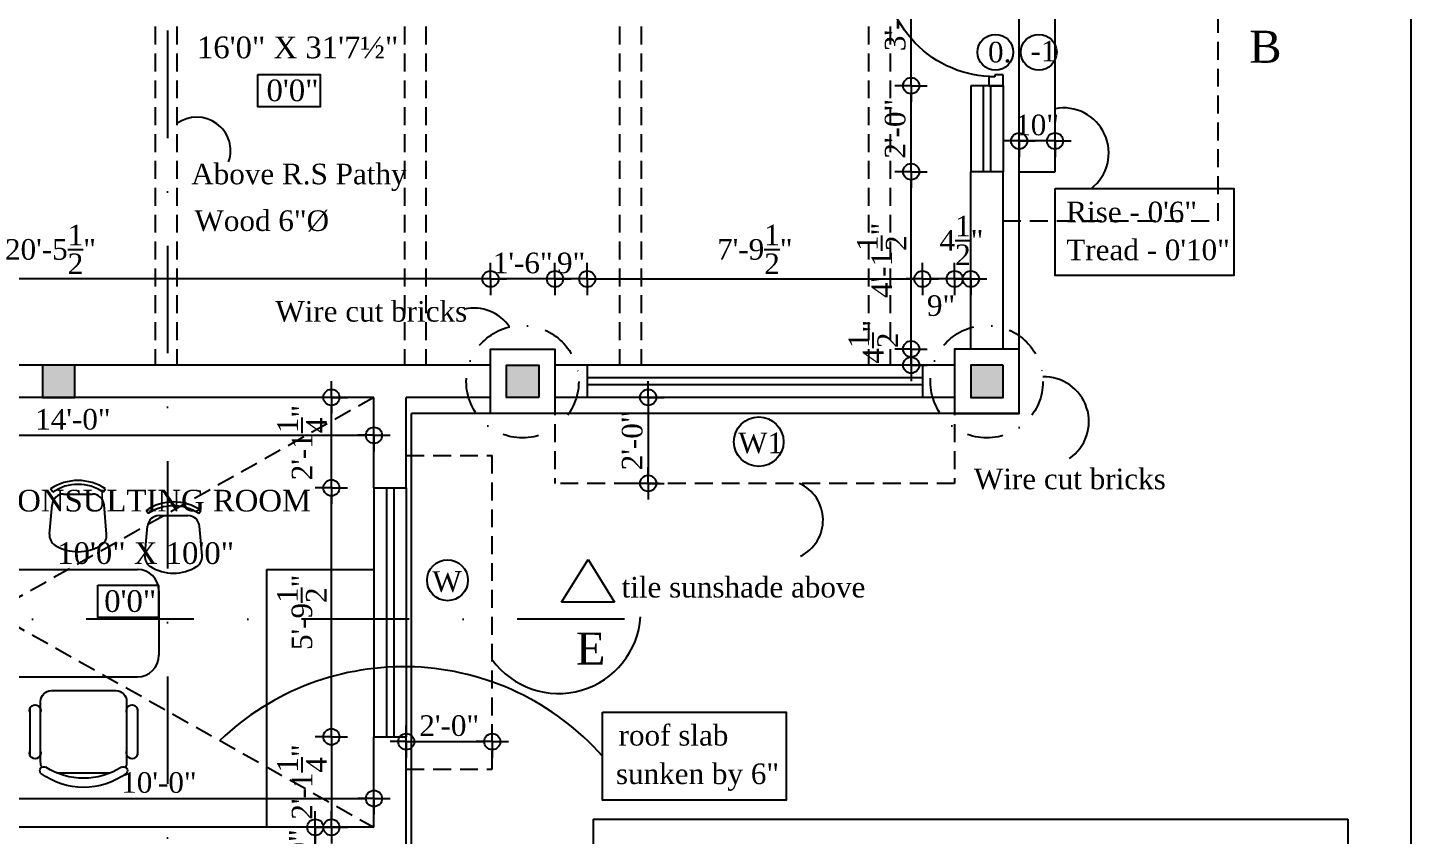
# Model space of a CAD drawing. Extents: x 13301 to 18078, y -1439 to 1911.
# Drawn here: x 14400.8 to 14786.9, y 421 to 646.5 of the extents above; entities that cross this region are included whole.
import ezdxf
from ezdxf.enums import TextEntityAlignment as Align

# ---------------------------------------------------------------- set-up
doc = ezdxf.new("R2010")
doc.units = 0
doc.header["$LTSCALE"] = 20
doc.header["$MEASUREMENT"] = 0
doc.header["$PDMODE"] = 34
doc.header["$PDSIZE"] = 5
doc.linetypes.add('DASHDOT', pattern=[1, 0.5, -0.25, 0, -0.25])
doc.linetypes.add('HIDDEN', pattern=[0.375, 0.25, -0.125])
doc.layers.get('0').update_dxf_attribs({"linetype": 'CONTINUOUS'})
doc.layers.get('Defpoints').update_dxf_attribs({"linetype": 'CONTINUOUS'})
for name, color, linetype in [('border', 230, 'CONTINUOUS'), ('column', 31, 'CONTINUOUS'), ('DETTEXT', 7, 'CONTINUOUS'), ('DIMLINE', 254, 'CONTINUOUS'), ('DOOR', 1, 'CONTINUOUS'), ('FURN', 10, 'CONTINUOUS'), ('HATCH', 252, 'CONTINUOUS'), ('Roof lilne', 31, 'CONTINUOUS'), ('Secline', 13, 'CONTINUOUS'), ('text', 2, 'CONTINUOUS'), ('wall', 13, 'CONTINUOUS'), ('window', 4, 'CONTINUOUS'), ('window sill', 5, 'CONTINUOUS'), ('WINTEXT', 2, 'CONTINUOUS'), ('WOOD', 7, 'CONTINUOUS')]:
    doc.layers.add(name, color=color, linetype=linetype)
doc.layers.add('correct', color=230, linetype='CONTINUOUS', plot=False)
doc.styles.add('STYLE1', font='TIMES.TTF', dxfattribs={"width": 0.75, "oblique": 25})
doc.styles.add('style3', font='TIMES.TTF')
doc.styles.add('style5', font='TIMES.TTF')
doc.dimstyles.new('arch61', dxfattribs={"dimscale": 0, "dimtxt": 5.75, "dimasz": 2.25, "dimexe": 0.18, "dimexo": 0.0625, "dimgap": 1.5, "dimtad": 1, "dimzin": 3, "dimdsep": 46, "dimlunit": 4, "dimtxsty": 'style3', "dimblk": 'BLK', "dimcen": 0, "dimse1": 1, "dimse2": 1, "dimclrd": 256, "dimclrt": 3, "dimazin": 0, "dimtfac": 1, "dimtix": 1, "dimtmove": 2, "dimatfit": 3, "dimldrblk": 'NONE', "dimfxl": 0, "dimtolj": 1, "dimtzin": 0, "dimlwd": -1, "dimarcsym": 0})

# ---------------------------------------------------------------- blocks, each defined once
blk = doc.blocks.new('DR1H902')
at = {"color": 0}
for p, q in [((-0.5, 0), (-0.5, 1)), ((-0.5, 1), (-0.45, 1)), ((-0.45, 0), (-0.45, 1)), ((-0.5, 0), (-0.45, 0))]:
    blk.add_line(p, q, dxfattribs=at)
blk.add_arc((-0.5, 0), 1, 0, 91.707, dxfattribs=at)
blk = doc.blocks.new('A$C3B4262AC')
at = {"layer": 'DOOR'}
for p, q in [((0, 4), (0, 0)), ((2.5, 4), (0, 4)), ((2.5, 2.25), (2.5, 4)), ((0, 0), (3, 0)), ((3, 2.25), (2.5, 2.25)), ((3, 0), (3, 2.25))]:
    blk.add_line(p, q, dxfattribs=at)
blk = doc.blocks.new('A$C1F9E242A')
blk.add_blockref('A$C3B4262AC', (0, 0))
at = {"xscale": -1}
blk.add_blockref('A$C3B4262AC', (36, 0), dxfattribs=at)
at = {"layer": 'DOOR', "xscale": -31, "yscale": 31, "zscale": 68.88888888888889}
blk.add_blockref('DR1H902', (18, 2.25), dxfattribs=at)
blk = doc.blocks.new('*U16')
at = {"rotation": 270.0000000000025}
blk.add_blockref('A$C1F9E242A', (-17.99, 19.99), dxfattribs=at)
blk = doc.blocks.new('CHAIR7')
at = {"color": 0}
for p, q in [((20, 12), (3, 12)), ((5.12, 15.04), (17.88, 15.04)), ((0, 9), (0, -9)), ((23, -7.44), (23, 7.44)), ((3, -12), (20, -12)), ((5.12, -15), (17.88, -15))]:
    blk.add_line(p, q, dxfattribs=at)
for centre, radius, start, end in [((3, 9), 3, 90, 180), ((5.56, 13.54), 1.56, 73.7398, 286.2602), ((17.44, 13.54), 1.56, 253.7398, 106.2602), ((20, 9), 3, 62.4156, 90), ((22.34, 11.12), 1.1, 53.3099, 212.0274), ((7, 0), 20, 323.1301, 36.8699), ((4.82, 0), 19.64, 327.5758, 32.4242), ((3, -9), 3, 180, 270), ((22.34, -11.12), 1.1, 147.9726, 306.6901), ((5.56, -13.5), 1.56, 73.7398, 286.2602), ((17.44, -13.5), 1.56, 253.7398, 106.2602), ((20, -9), 3, 270, 297.5844)]:
    blk.add_arc(centre, radius, start, end, dxfattribs=at)
blk = doc.blocks.new('CHAIR1')
at = {"color": 0}
for p, q in [((6.09, 9.96), (16.38, 9.07)), ((20.09, 5.02), (20.09, -5.02)), ((20.77, 8.8), (21.88, 9.57)), ((6.09, -9.96), (16.38, -9.07)), ((20.77, -8.8), (21.88, -9.57))]:
    blk.add_line(p, q, dxfattribs=at)
for centre, radius, start, end in [((5.74, 5.91), 4.06, 85.0303, 148.407), ((15.35, 0), 15.35, 148.407, 211.593), ((16.03, 5.02), 4.06, 0, 85.0303), ((7.9, 0), 15.59, 325.6197, 34.3803), ((7.9, 0), 16.94, 325.6197, 34.3803), ((5.74, -5.91), 4.06, 211.593, 274.9697), ((16.03, -5.02), 4.06, 274.9697, 0)]:
    blk.add_arc(centre, radius, start, end, dxfattribs=at)
blk = doc.blocks.new('BLK')
for q in [(0, 2), (-2, 0), (0, -2), (2, 0)]:
    blk.add_line((0, 0), q)
blk.add_circle((0, 0), 1)
blk = doc.blocks.new('*D40')
at = {"layer": 'Defpoints', "color": 0}
for p in [(14497.45, 438.92), (14377.45, 435.64), (14497.45, 431.32)]:
    blk.add_point(p, dxfattribs=at)
at = {"layer": 'DIMLINE'}
blk.add_line((14379.7, 431.32), (14495.2, 431.32), dxfattribs=at)
at = {"layer": 'DIMLINE', "xscale": 2.25, "yscale": 2.25, "zscale": 2.25, "rotation": 180}
blk.add_blockref('BLK', (14377.45, 431.32), dxfattribs=at)
at = {"layer": 'DIMLINE', "xscale": 2.25, "yscale": 2.25, "zscale": 2.25}
blk.add_blockref('BLK', (14497.45, 431.32), dxfattribs=at)
at = {"layer": 'DIMLINE', "color": 3, "insert": (14437.45, 435.74), "char_height": 5.75, "attachment_point": 5, "style": 'style3'}
blk.add_mtext('\\A1;10\'-0"', dxfattribs=at)
blk = doc.blocks.new('_None')
blk = doc.blocks.new('*D41')
at = {"layer": 'Defpoints', "color": 0}
for p in [(14485.57, 518.04), (14497.45, 518.04), (14497.45, 448.54)]:
    blk.add_point(p, dxfattribs=at)
at = {"layer": 'DIMLINE'}
blk.add_line((14485.57, 450.79), (14485.57, 515.79), dxfattribs=at)
at = {"layer": 'DIMLINE', "xscale": 2.25, "yscale": 2.25, "zscale": 2.25}
for p, rotation in [((14485.57, 518.04), 90), ((14485.57, 448.54), 270)]:
    blk.add_blockref('BLK', p, dxfattribs=dict(at, rotation=rotation))
at = {"layer": 'DIMLINE', "color": 3, "insert": (14477.32, 483.29), "char_height": 5.75, "attachment_point": 5, "rotation": 90, "style": 'style3'}
blk.add_mtext('\\A1;5\'-9{\\H1.000000x;\\S1/2;}"', dxfattribs=at)
blk = doc.blocks.new('*D104')
at = {"layer": 'Defpoints', "color": 0, "transparency": 16777216}
for p in [(14647.3, 666.29), (14663.95, 666.29), (14663.95, 630.29)]:
    blk.add_point(p, dxfattribs=at)
at = {"layer": 'DIMLINE', "transparency": 16777216}
blk.add_line((14647.3, 632.54), (14647.3, 664.04), dxfattribs=at)
at = {"layer": 'DIMLINE', "transparency": 16777216, "xscale": 2.25, "yscale": 2.25, "zscale": 2.25}
for p, rotation in [((14647.3, 666.29), 90), ((14647.3, 630.29), 270)]:
    blk.add_blockref('BLK', p, dxfattribs=dict(at, rotation=rotation))
at = {"layer": 'DIMLINE', "color": 3, "transparency": 16777216, "insert": (14642.88, 648.29), "char_height": 5.75, "attachment_point": 5, "rotation": 90, "style": 'style3'}
blk.add_mtext('\\A1;3\'-0"', dxfattribs=at)
blk = doc.blocks.new('*D105')
at = {"layer": 'Defpoints', "color": 0, "transparency": 16777216}
for p in [(14647.3, 630.29), (14663.95, 630.29), (14663.95, 606.29)]:
    blk.add_point(p, dxfattribs=at)
at = {"layer": 'DIMLINE', "transparency": 16777216}
blk.add_line((14647.3, 608.54), (14647.3, 628.04), dxfattribs=at)
at = {"layer": 'DIMLINE', "transparency": 16777216, "xscale": 2.25, "yscale": 2.25, "zscale": 2.25}
for p, rotation in [((14647.3, 630.29), 90), ((14647.3, 606.29), 270)]:
    blk.add_blockref('BLK', p, dxfattribs=dict(at, rotation=rotation))
at = {"layer": 'DIMLINE', "color": 3, "transparency": 16777216, "insert": (14642.88, 618.29), "char_height": 5.75, "attachment_point": 5, "rotation": 90, "style": 'style3'}
blk.add_mtext('\\A1;2\'-0"', dxfattribs=at)
blk = doc.blocks.new('*D106')
at = {"layer": 'Defpoints', "color": 0, "transparency": 16777216}
for p in [(14647.3, 606.29), (14663.95, 606.29), (14663.95, 556.79)]:
    blk.add_point(p, dxfattribs=at)
at = {"layer": 'DIMLINE', "transparency": 16777216}
blk.add_line((14647.3, 559.04), (14647.3, 604.04), dxfattribs=at)
at = {"layer": 'DIMLINE', "transparency": 16777216, "xscale": 2.25, "yscale": 2.25, "zscale": 2.25}
for p, rotation in [((14647.3, 606.29), 90), ((14647.3, 556.79), 270)]:
    blk.add_blockref('BLK', p, dxfattribs=dict(at, rotation=rotation))
at = {"layer": 'DIMLINE', "color": 3, "transparency": 16777216, "insert": (14639.11, 581.54), "char_height": 5.75, "attachment_point": 5, "rotation": 90, "style": 'style3'}
blk.add_mtext('\\A1;4\'-1{\\H1.000000x;\\S1/2;}"', dxfattribs=at)
blk = doc.blocks.new('*D107')
at = {"layer": 'Defpoints', "color": 0, "transparency": 16777216}
for p in [(14659.45, 556.79), (14647.3, 552.29), (14659.45, 552.29)]:
    blk.add_point(p, dxfattribs=at)
at = {"layer": 'DIMLINE', "transparency": 16777216}
for p, q in [((14647.3, 559.04), (14647.3, 561.29)), ((14647.3, 556.79), (14647.3, 552.29)), ((14647.3, 550.04), (14647.3, 547.79))]:
    blk.add_line(p, q, dxfattribs=at)
at = {"layer": 'DIMLINE', "transparency": 16777216, "xscale": 2.25, "yscale": 2.25, "zscale": 2.25}
for p, rotation in [((14647.3, 556.79), 270), ((14647.3, 552.29), 90)]:
    blk.add_blockref('BLK', p, dxfattribs=dict(at, rotation=rotation))
at = {"layer": 'DIMLINE', "color": 3, "transparency": 16777216, "insert": (14636.73, 558.81), "char_height": 5.75, "attachment_point": 5, "rotation": 90, "style": 'style3'}
blk.add_mtext('\\A1;4{\\H1.000000x;\\S1/2;}"', dxfattribs=at)
blk = doc.blocks.new('*D108')
at = {"layer": 'Defpoints', "color": 0, "transparency": 16777216}
for p in [(14650.45, 576.36), (14556.95, 552.29), (14650.45, 552.29)]:
    blk.add_point(p, dxfattribs=at)
at = {"layer": 'DIMLINE', "transparency": 16777216}
blk.add_line((14559.2, 576.36), (14648.2, 576.36), dxfattribs=at)
at = {"layer": 'DIMLINE', "transparency": 16777216, "xscale": 2.25, "yscale": 2.25, "zscale": 2.25, "rotation": 180}
blk.add_blockref('BLK', (14556.95, 576.36), dxfattribs=at)
at = {"layer": 'DIMLINE', "transparency": 16777216, "xscale": 2.25, "yscale": 2.25, "zscale": 2.25}
blk.add_blockref('BLK', (14650.45, 576.36), dxfattribs=at)
at = {"layer": 'DIMLINE', "color": 3, "transparency": 16777216, "insert": (14603.7, 584.61), "char_height": 5.75, "attachment_point": 5, "style": 'style3'}
blk.add_mtext('\\A1;7\'-9{\\H1.000000x;\\S1/2;}"', dxfattribs=at)
blk = doc.blocks.new('*D109')
at = {"layer": 'Defpoints', "color": 0, "transparency": 16777216}
for p in [(14650.45, 576.36), (14650.45, 552.29), (14659.45, 552.29)]:
    blk.add_point(p, dxfattribs=at)
at = {"layer": 'DIMLINE', "transparency": 16777216}
blk.add_line((14657.2, 576.36), (14652.7, 576.36), dxfattribs=at)
at = {"layer": 'DIMLINE', "transparency": 16777216, "xscale": 2.25, "yscale": 2.25, "zscale": 2.25, "rotation": 180}
blk.add_blockref('BLK', (14650.45, 576.36), dxfattribs=at)
at = {"layer": 'DIMLINE', "transparency": 16777216, "xscale": 2.25, "yscale": 2.25, "zscale": 2.25}
blk.add_blockref('BLK', (14659.45, 576.36), dxfattribs=at)
at = {"layer": 'DIMLINE', "color": 3, "transparency": 16777216, "insert": (14655.66, 568.88), "char_height": 5.75, "attachment_point": 5, "style": 'style3'}
blk.add_mtext('\\A1;9"', dxfattribs=at)
blk = doc.blocks.new('*D110')
at = {"layer": 'Defpoints', "color": 0, "transparency": 16777216}
for p in [(14659.45, 576.36), (14659.45, 556.79), (14663.95, 556.79)]:
    blk.add_point(p, dxfattribs=at)
at = {"layer": 'DIMLINE', "transparency": 16777216}
for p, q in [((14657.2, 576.36), (14654.95, 576.36)), ((14663.95, 576.36), (14659.45, 576.36)), ((14666.2, 576.36), (14668.45, 576.36))]:
    blk.add_line(p, q, dxfattribs=at)
at = {"layer": 'DIMLINE', "transparency": 16777216, "xscale": 2.25, "yscale": 2.25, "zscale": 2.25}
blk.add_blockref('BLK', (14659.45, 576.36), dxfattribs=at)
at = {"layer": 'DIMLINE', "transparency": 16777216, "xscale": 2.25, "yscale": 2.25, "zscale": 2.25, "rotation": 180}
blk.add_blockref('BLK', (14663.95, 576.36), dxfattribs=at)
at = {"layer": 'DIMLINE', "color": 3, "transparency": 16777216, "insert": (14661.35, 587.11), "char_height": 5.75, "attachment_point": 5, "style": 'style3'}
blk.add_mtext('\\A1;4{\\H1.000000x;\\S1/2;}"', dxfattribs=at)
blk = doc.blocks.new('*D111')
at = {"layer": 'Defpoints', "color": 0, "transparency": 16777216}
for p in [(14547.95, 576.36), (14547.95, 552.29), (14556.95, 552.29)]:
    blk.add_point(p, dxfattribs=at)
at = {"layer": 'DIMLINE', "transparency": 16777216}
for p, q in [((14545.7, 576.36), (14543.45, 576.36)), ((14556.95, 576.36), (14547.95, 576.36)), ((14559.2, 576.36), (14561.45, 576.36))]:
    blk.add_line(p, q, dxfattribs=at)
at = {"layer": 'DIMLINE', "transparency": 16777216, "xscale": 2.25, "yscale": 2.25, "zscale": 2.25}
blk.add_blockref('BLK', (14547.95, 576.36), dxfattribs=at)
at = {"layer": 'DIMLINE', "transparency": 16777216, "xscale": 2.25, "yscale": 2.25, "zscale": 2.25, "rotation": 180}
blk.add_blockref('BLK', (14556.95, 576.36), dxfattribs=at)
at = {"layer": 'DIMLINE', "color": 3, "transparency": 16777216, "insert": (14552.45, 580.79), "char_height": 5.75, "attachment_point": 5, "style": 'style3'}
blk.add_mtext('\\A1;9"', dxfattribs=at)
blk = doc.blocks.new('*D112')
at = {"layer": 'Defpoints', "color": 0, "transparency": 16777216}
for p in [(14529.95, 576.36), (14529.95, 556.79), (14547.95, 556.79)]:
    blk.add_point(p, dxfattribs=at)
at = {"layer": 'DIMLINE', "transparency": 16777216}
blk.add_line((14545.7, 576.36), (14532.2, 576.36), dxfattribs=at)
at = {"layer": 'DIMLINE', "transparency": 16777216, "xscale": 2.25, "yscale": 2.25, "zscale": 2.25, "rotation": 180}
blk.add_blockref('BLK', (14529.95, 576.36), dxfattribs=at)
at = {"layer": 'DIMLINE', "transparency": 16777216, "xscale": 2.25, "yscale": 2.25, "zscale": 2.25}
blk.add_blockref('BLK', (14547.95, 576.36), dxfattribs=at)
at = {"layer": 'DIMLINE', "color": 3, "transparency": 16777216, "insert": (14538.95, 580.78), "char_height": 5.75, "attachment_point": 5, "style": 'style3'}
blk.add_mtext('\\A1;1\'-6"', dxfattribs=at)
blk = doc.blocks.new('*D113')
at = {"layer": 'Defpoints', "color": 0, "transparency": 16777216}
for p in [(14284.45, 576.36), (14284.45, 552.29), (14529.95, 552.29)]:
    blk.add_point(p, dxfattribs=at)
at = {"layer": 'DIMLINE', "transparency": 16777216}
blk.add_line((14527.7, 576.36), (14286.7, 576.36), dxfattribs=at)
at = {"layer": 'DIMLINE', "transparency": 16777216, "xscale": 2.25, "yscale": 2.25, "zscale": 2.25, "rotation": 180}
blk.add_blockref('BLK', (14284.45, 576.36), dxfattribs=at)
at = {"layer": 'DIMLINE', "transparency": 16777216, "xscale": 2.25, "yscale": 2.25, "zscale": 2.25}
blk.add_blockref('BLK', (14529.95, 576.36), dxfattribs=at)
at = {"layer": 'DIMLINE', "color": 3, "transparency": 16777216, "insert": (14407.2, 584.6), "char_height": 5.75, "attachment_point": 5, "style": 'style3'}
blk.add_mtext('\\A1;20\'-5{\\H1.000000x;\\S1/2;}"', dxfattribs=at)
blk = doc.blocks.new('*D159')
at = {"layer": 'Defpoints', "color": 0}
for p in [(14497.45, 532.71), (14329.45, 502.96), (14497.45, 502.96)]:
    blk.add_point(p, dxfattribs=at)
at = {"layer": 'DIMLINE'}
blk.add_line((14331.7, 532.71), (14495.2, 532.71), dxfattribs=at)
at = {"layer": 'DIMLINE', "xscale": 2.25, "yscale": 2.25, "zscale": 2.25, "rotation": 180}
blk.add_blockref('BLK', (14329.45, 532.71), dxfattribs=at)
at = {"layer": 'DIMLINE', "xscale": 2.25, "yscale": 2.25, "zscale": 2.25}
blk.add_blockref('BLK', (14497.45, 532.71), dxfattribs=at)
at = {"layer": 'DIMLINE', "color": 3, "insert": (14413.45, 537.14), "char_height": 5.75, "attachment_point": 5, "style": 'style3'}
blk.add_mtext('\\A1;14\'-0"', dxfattribs=at)
blk = doc.blocks.new('*D160')
at = {"layer": 'Defpoints', "color": 0}
for p in [(14485.57, 543.29), (14497.45, 543.29), (14497.45, 518.04)]:
    blk.add_point(p, dxfattribs=at)
at = {"layer": 'DIMLINE'}
blk.add_line((14485.57, 520.29), (14485.57, 541.04), dxfattribs=at)
at = {"layer": 'DIMLINE', "xscale": 2.25, "yscale": 2.25, "zscale": 2.25}
for p, rotation in [((14485.57, 543.29), 90), ((14485.57, 518.04), 270)]:
    blk.add_blockref('BLK', p, dxfattribs=dict(at, rotation=rotation))
at = {"layer": 'DIMLINE', "color": 3, "insert": (14477.38, 530.67), "char_height": 5.75, "attachment_point": 5, "rotation": 90, "style": 'style3'}
blk.add_mtext('\\A1;2\'-1{\\H1.000000x;\\S1/4;}"', dxfattribs=at)
blk = doc.blocks.new('*D161')
at = {"layer": 'Defpoints', "color": 0}
for p in [(14497.45, 448.54), (14485.57, 423.29), (14497.45, 423.29)]:
    blk.add_point(p, dxfattribs=at)
at = {"layer": 'DIMLINE'}
blk.add_line((14485.57, 446.29), (14485.57, 425.54), dxfattribs=at)
at = {"layer": 'DIMLINE', "xscale": 2.25, "yscale": 2.25, "zscale": 2.25}
for p, rotation in [((14485.57, 448.54), 90), ((14485.57, 423.29), 270)]:
    blk.add_blockref('BLK', p, dxfattribs=dict(at, rotation=rotation))
at = {"layer": 'DIMLINE', "color": 3, "insert": (14477.38, 435.92), "char_height": 5.75, "attachment_point": 5, "rotation": 90, "style": 'style3'}
blk.add_mtext('\\A1;2\'-1{\\H1.000000x;\\S1/4;}"', dxfattribs=at)
blk = doc.blocks.new('*D199')
at = {"layer": 'Defpoints', "color": 0}
for p in [(14470.45, 423.29), (14481.08, 423.29), (14469.06, 414.29)]:
    blk.add_point(p, dxfattribs=at)
at = {"layer": 'DIMLINE'}
for p, q in [((14481.08, 425.54), (14481.08, 427.79)), ((14481.08, 414.29), (14481.08, 423.29)), ((14481.08, 412.04), (14481.08, 409.79))]:
    blk.add_line(p, q, dxfattribs=at)
at = {"layer": 'DIMLINE', "xscale": 2.25, "yscale": 2.25, "zscale": 2.25}
for p, rotation in [((14481.08, 423.29), 270), ((14481.08, 414.29), 90)]:
    blk.add_blockref('BLK', p, dxfattribs=dict(at, rotation=rotation))
at = {"layer": 'DIMLINE', "color": 3, "insert": (14476.65, 418.79), "char_height": 5.75, "attachment_point": 5, "rotation": 90, "style": 'style3'}
blk.add_mtext('\\A1;9"', dxfattribs=at)
blk = doc.blocks.new('*D211')
at = {"layer": 'Defpoints', "color": 0}
for p in [(14677.45, 614.87), (14677.45, 613.66), (14687.45, 613.66)]:
    blk.add_point(p, dxfattribs=at)
at = {"layer": 'DIMLINE'}
for p, q in [((14675.2, 614.87), (14672.95, 614.87)), ((14687.45, 614.87), (14677.45, 614.87)), ((14689.7, 614.87), (14691.95, 614.87))]:
    blk.add_line(p, q, dxfattribs=at)
at = {"layer": 'DIMLINE', "xscale": 2.25, "yscale": 2.25, "zscale": 2.25}
blk.add_blockref('BLK', (14677.45, 614.87), dxfattribs=at)
at = {"layer": 'DIMLINE', "xscale": 2.25, "yscale": 2.25, "zscale": 2.25, "rotation": 180}
blk.add_blockref('BLK', (14687.45, 614.87), dxfattribs=at)
at = {"layer": 'DIMLINE', "color": 3, "insert": (14682.45, 619.3), "char_height": 5.75, "attachment_point": 5, "style": 'style3'}
blk.add_mtext('\\A1;10"', dxfattribs=at)
blk = doc.blocks.new('*D237')
at = {"layer": 'Defpoints', "color": 0}
for p in [(14574.97, 543.29), (14573.94, 519.29), (14574.97, 519.29)]:
    blk.add_point(p, dxfattribs=at)
at = {"layer": 'DIMLINE'}
blk.add_line((14573.94, 541.04), (14573.94, 521.54), dxfattribs=at)
at = {"layer": 'DIMLINE', "xscale": 2.25, "yscale": 2.25, "zscale": 2.25}
for p, rotation in [((14573.94, 543.29), 90), ((14573.94, 519.29), 270)]:
    blk.add_blockref('BLK', p, dxfattribs=dict(at, rotation=rotation))
at = {"layer": 'DIMLINE', "color": 3, "insert": (14569.51, 531.29), "char_height": 5.75, "attachment_point": 5, "rotation": 90, "style": 'style3'}
blk.add_mtext('\\A1;2\'-0"', dxfattribs=at)
blk = doc.blocks.new('*D315')
at = {"layer": 'Defpoints', "color": 0}
for p in [(14506.45, 448.54), (14530.45, 448.54), (14530.45, 447.21)]:
    blk.add_point(p, dxfattribs=at)
at = {"layer": 'DIMLINE'}
blk.add_line((14508.7, 447.21), (14528.2, 447.21), dxfattribs=at)
at = {"layer": 'DIMLINE', "xscale": 2.25, "yscale": 2.25, "zscale": 2.25, "rotation": 180}
blk.add_blockref('BLK', (14506.45, 447.21), dxfattribs=at)
at = {"layer": 'DIMLINE', "xscale": 2.25, "yscale": 2.25, "zscale": 2.25}
blk.add_blockref('BLK', (14530.45, 447.21), dxfattribs=at)
at = {"layer": 'DIMLINE', "color": 3, "insert": (14518.45, 451.63), "char_height": 5.75, "attachment_point": 5, "style": 'style3'}
blk.add_mtext('\\A1;2\'-0"', dxfattribs=at)

msp = doc.modelspace()

# ---------------------------------------------------------------- hatches: boundary and pattern name
at = {"layer": 'HATCH'}
for points in [[(14413.95, 552.29), (14404.95, 552.29), (14404.95, 543.29), (14413.95, 543.29)], [(14543.45, 543.29), (14543.45, 552.29), (14534.45, 552.29), (14534.45, 543.29)], [(14672.95, 543.29), (14672.95, 552.29), (14663.95, 552.29), (14663.95, 543.29)]]:
    msp.add_hatch(color=8, dxfattribs=at).paths.add_polyline_path(points)

# ---------------------------------------------------------------- linework, layer by layer
for p, q in [((14677.45, 538.79), (14677.45, 757.79)), ((14687.45, 606.29), (14687.45, 690.29)), ((14677.45, 606.29), (14687.45, 606.29)), ((14677.45, 538.79), (14507.95, 538.79)), ((14507.95, -196.21), (14507.95, 538.79))]:
    msp.add_line(p, q)
at = {"linetype": 'HIDDEN'}
for p, q in [((14497.45, 543.29), (14284.45, 423.29)), ((14284.45, 543.29), (14497.45, 423.29))]:
    msp.add_line(p, q, dxfattribs=at)
at = {"layer": 'border', "color": 13}
for p, q in [((14558.57, 425.542), (14558.57, -323.255)), ((14558.57, 425.542), (14769.105, 425.542)), ((14769.105, 425.542), (14769.105, -323.255))]:
    msp.add_line(p, q, dxfattribs=at)
at = {"layer": 'column'}
for points in [[(14413.95, 552.29), (14404.95, 552.29), (14404.95, 543.29), (14413.95, 543.29)], [(14543.45, 543.29), (14534.45, 543.29), (14534.45, 552.29), (14543.45, 552.29)], [(14672.95, 552.29), (14663.95, 552.29), (14663.95, 543.29), (14672.95, 543.29)]]:
    msp.add_lwpolyline(points, close=True, dxfattribs=at)
at = {"layer": 'correct', "color": 3}
msp.add_lwpolyline([(13794.405, -339.116), (14786.854, -339.116), (14786.854, 853.823), (13794.405, 853.823)], close=True, dxfattribs=at)
at = {"layer": 'DETTEXT'}
for points in [[(14687.511, 601.61), (14737.363, 601.61), (14737.363, 577.302), (14687.511, 577.302)], [(14561.17, 455.463), (14612.398, 455.463), (14612.398, 430.854), (14561.17, 430.854)]]:
    msp.add_lwpolyline(points, close=True, dxfattribs=at)
for centre, radius in [((14670.812, 639.63), 4.987), ((14682.923, 639.63), 4.991)]:
    msp.add_circle(centre, radius, dxfattribs=at)
at = {"layer": 'DETTEXT', "linetype": 'DASHDOT'}
for centre in [(14538.887, 547.688), (14668.387, 547.688)]:
    msp.add_circle(centre, 15.683, dxfattribs=at)
at = {"layer": 'DETTEXT'}
for centre, radius, start, end in [((14448.018, 612.114), 9.41, 340.8097, 126.2783), ((14689.846, 611.527), 12.583, 307.98998, 100.97841), ((14525.306, 556.191), 12.04, 34.14022, 102.50762), ((14684.402, 536.537), 12.493, 304.37519, 91.78586), ((14611.505, 509.052), 11.222, 296.07975, 65.84104), ((14548.965, 483.517), 22.891, 216.01627, 356.35383), ((14505.715, 393.996), 74.11, 41.55748, 133.76715)]:
    msp.add_arc(centre, radius, start, end, dxfattribs=at)
at = {"layer": 'FURN'}
for p, q in [((14377.45, 495.29), (14431.45, 495.29)), ((14467.45, 495.29), (14497.45, 495.29)), ((14467.45, 495.29), (14467.45, 423.29)), ((14437.45, 489.29), (14437.45, 471.29)), ((14377.45, 465.29), (14431.45, 465.29))]:
    msp.add_line(p, q, dxfattribs=at)
for centre, start, end in [((14431.45, 489.29), 0, 90), ((14431.45, 471.29), 270, 0)]:
    msp.add_arc(centre, 6, start, end, dxfattribs=at)
at = {"layer": 'Roof lilne', "linetype": 'HIDDEN'}
for p, q in [((14732.95, 592.54), (14732.95, 704.04)), ((14672.95, 592.54), (14732.95, 592.54)), ((14547.95, 543.29), (14547.95, 519.29)), ((14659.45, 543.29), (14659.45, 519.29)), ((14506.45, 527.04), (14530.45, 527.04)), ((14530.45, 439.54), (14530.45, 527.04)), ((14659.45, 519.29), (14547.95, 519.29)), ((14506.45, 439.54), (14530.45, 439.54))]:
    msp.add_line(p, q, dxfattribs=at)
at = {"layer": 'Secline', "linetype": 'DASHDOT', "ltscale": 3}
for p, q in [((14439.831, 825.991), (14439.831, -256.172)), ((14567.366, 481.338), (13839.506, 481.338))]:
    msp.add_line(p, q, dxfattribs=at)
at = {"layer": 'Secline', "linetype": 'DASHDOT', "ltscale": 5}
msp.add_lwpolyline([(14557.161, 498.035), (14564.545, 486.111), (14549.777, 486.111)], close=True, dxfattribs=at)
at = {"layer": 'text'}
for points in [[(14465.052, 633.467), (14482.402, 633.467), (14482.402, 624.441), (14465.052, 624.441)], [(14420.439, 490.91), (14437.345, 490.91), (14437.345, 481.884), (14420.439, 481.884)]]:
    msp.add_lwpolyline(points, close=True, dxfattribs=at)
at = {"layer": 'wall'}
for p, q in [((14663.95, 556.79), (14663.95, 606.29)), ((14672.95, 606.29), (14663.95, 606.29)), ((14672.95, 556.79), (14672.95, 606.29)), ((14529.95, 552.29), (14284.45, 552.29)), ((14556.95, 552.29), (14547.95, 552.29)), ((14556.95, 552.29), (14547.95, 552.29)), ((14556.95, 552.29), (14556.95, 543.29)), ((14659.45, 552.29), (14650.45, 552.29)), ((14650.45, 552.29), (14650.45, 543.29)), ((14497.45, 543.29), (14275.45, 543.29)), ((14497.45, 518.04), (14497.45, 543.29)), ((14506.45, 518.04), (14506.45, 543.29)), ((14529.95, 543.29), (14506.45, 543.29)), ((14556.95, 543.29), (14547.95, 543.29)), ((14556.95, 543.29), (14547.95, 543.29)), ((14659.45, 543.29), (14650.45, 543.29)), ((14497.45, 518.04), (14506.45, 518.04)), ((14497.45, 423.29), (14497.45, 448.54)), ((14497.45, 448.54), (14506.45, 448.54)), ((14506.45, 414.29), (14506.45, 448.54)), ((14497.45, 423.29), (14377.45, 423.29))]:
    msp.add_line(p, q, dxfattribs=at)
for points in [[(14547.95, 538.79), (14529.95, 538.79), (14529.95, 556.79), (14547.95, 556.79)], [(14677.45, 556.79), (14659.45, 556.79), (14659.45, 538.79), (14677.45, 538.79)]]:
    msp.add_lwpolyline(points, close=True, dxfattribs=at)
at = {"layer": 'window'}
for p, q in [((14667.45, 630.29), (14667.45, 606.29)), ((14669.45, 630.29), (14669.45, 606.29)), ((14650.45, 548.79), (14556.95, 548.79)), ((14650.45, 546.79), (14556.95, 546.79)), ((14500.95, 518.04), (14500.95, 448.54)), ((14502.95, 518.04), (14502.95, 448.54))]:
    msp.add_line(p, q, dxfattribs=at)
at = {"layer": 'window sill'}
for p, q in [((14663.95, 630.29), (14663.95, 606.29)), ((14672.95, 630.29), (14663.95, 630.29)), ((14672.95, 630.29), (14672.95, 606.29)), ((14650.45, 552.29), (14556.95, 552.29)), ((14650.45, 543.29), (14556.95, 543.29)), ((14497.45, 518.04), (14497.45, 448.54)), ((14506.45, 518.04), (14506.45, 448.54))]:
    msp.add_line(p, q, dxfattribs=at)
at = {"layer": 'WINTEXT', "color": 0}
for centre, radius in [((14604.791, 530.93), 6.927), ((14517.961, 492.256), 5.708)]:
    msp.add_circle(centre, radius, dxfattribs=at)
at = {"layer": 'WOOD', "color": 8, "linetype": 'HIDDEN'}
for p, q in [((14436.45, 744.29), (14436.45, 552.29)), ((14442.45, 744.29), (14442.45, 552.29)), ((14505.95, 744.29), (14505.95, 552.29)), ((14511.95, 744.29), (14511.95, 552.29)), ((14565.95, 744.29), (14565.95, 552.29)), ((14571.95, 744.29), (14571.95, 552.29)), ((14635.45, 744.29), (14635.45, 552.29)), ((14641.45, 744.29), (14641.45, 552.29))]:
    msp.add_line(p, q, dxfattribs=at)

# ---------------------------------------------------------------- block references
at = {"layer": 'DOOR', "rotation": 180}
msp.add_blockref('*U16', (14654.959, 650.281), dxfattribs=at)
at = {"layer": 'FURN', "xscale": 0.7999999999992724, "yscale": 0.7999999999992724, "zscale": 0.7999999999992724, "rotation": 90}
for p in [(14414.887, 500.222), (14441.52, 494.222)]:
    msp.add_blockref('CHAIR1', p, dxfattribs=at)
at = {"layer": 'FURN', "xscale": -1, "rotation": 90}
msp.add_blockref('CHAIR7', (14416.45, 461.435), dxfattribs=at)

# ---------------------------------------------------------------- texts
at = {"layer": 'DETTEXT', "color": 7, "style": 'style5'}
for s, p in [('0.', (14668.757, 636.807)), ('-1', (14680.604, 637.093))]:
    msp.add_text(s, height=5.7389, dxfattribs=at).set_placement(p)
at = {"layer": 'DETTEXT', "style": 'style5'}
for s, p in [('Above R.S Pathy ', (14477.588, 602.777)), ('Wood 6"%%C', (14466.15, 589.747)), ('Wire cut bricks', (14496.693, 564.43)), ('Wire cut bricks', (14691.586, 517.651)), ('tile sunshade above', (14600.533, 487.429))]:
    msp.add_text(s, height=5.75, dxfattribs=at).set_placement(p, align=Align.CENTER)
for s, p in [('Rise - 0\'6"', (14690.601, 592.173)), ('Tread - 0\'10"', (14690.601, 581.579)), ('roof slab', (14565.696, 446.099)), ('sunken by 6"', (14564.947, 435.347))]:
    msp.add_text(s, height=5.75, dxfattribs=at).set_placement(p)
at = {"layer": 'Secline', "linetype": 'DASHDOT', "ltscale": 5, "style": 'style5'}
for s, p in [('B', (14741.648, 636.7)), ('E', (14553.796, 468.69))]:
    msp.add_text(s, height=8.937, dxfattribs=at).set_placement(p)
at = {"layer": 'text', "style": 'style5'}
for s, height, p in [('16\'0" X 31\'7½"', 6.05042, (14448.054, 637.956)), ('0\'0"', 6.0504, (14467.466, 625.968)), ('CONSULTING ROOM', 6.05042, (14391.825, 511.443)), ('10\'0" X 10\'0"', 6.05042, (14409.079, 496.792)), ('0\'0"', 6.0504, (14422.187, 483.411))]:
    msp.add_text(s, height=height, dxfattribs=at).set_placement(p)
at = {"layer": 'WINTEXT', "color": 2, "style": 'STYLE1'}
for s, height, p in [('W1', 5.7487, (14599.062, 527.705)), ('W', 5.749, (14513.721, 489.031))]:
    msp.add_text(s, height=height, rotation=0.08576, dxfattribs=at).set_placement(p)

# ---------------------------------------------------------------- dimensions: what is measured, and where the dimension line sits
at = {"layer": 'DIMLINE'}
for base, p1, p2, override, picture, middle in [((14647.303, 666.29), (14663.95, 630.29), (14663.95, 666.29), {"dimscale": 1}, '*D104', (14642.878, 648.29)), ((14647.303, 630.29), (14663.95, 606.29), (14663.95, 630.29), {"dimscale": 1}, '*D105', (14642.878, 618.29)), ((14647.303, 606.29), (14663.95, 556.79), (14663.95, 606.29), {"dimscale": 1}, '*D106', (14639.107, 581.54)), ((14485.574, 543.29), (14497.45, 518.04), (14497.45, 543.29), {"dimscale": 1, "dimfxl": 0.25}, '*D160', (14477.378, 530.665)), ((14573.938, 519.29), (14574.967, 543.29), (14574.967, 519.29), {"dimscale": 1, "dimfxl": 0.25}, '*D237', (14569.514, 531.29)), ((14485.574, 518.04), (14497.45, 448.54), (14497.45, 518.04), {"dimscale": 1, "dimfxl": 0.25, "dimarcsym": 1}, '*D41', (14477.32, 483.29)), ((14485.574, 423.29), (14497.45, 448.54), (14497.45, 423.29), {"dimscale": 1, "dimfxl": 0.25}, '*D161', (14477.378, 435.915)), ((14481.083, 423.29), (14469.061, 414.29), (14470.45, 423.29), {"dimscale": 1}, '*D199', (14476.65, 418.79))]:
    dim = msp.add_linear_dim(base=base, p1=p1, p2=p2, angle=90, dimstyle='arch61', override=override, dxfattribs=at)
    dim.commit()
    dim.dimension.update_dxf_attribs({"geometry": picture, "text_midpoint": middle})
for base, p1, p2, override, picture, middle in [((14677.45, 614.875), (14687.45, 613.66), (14677.45, 613.66), {"dimscale": 1, "dimfxl": 0.25}, '*D211', (14682.45, 619.3)), ((14284.45, 576.359), (14529.95, 552.29), (14284.45, 552.29), {"dimscale": 1}, '*D113', (14407.2, 584.605)), ((14650.45, 576.359), (14556.95, 552.29), (14650.45, 552.29), {"dimscale": 1}, '*D108', (14603.7, 584.613)), ((14529.95, 576.359), (14547.95, 556.79), (14529.95, 556.79), {"dimscale": 1}, '*D112', (14538.95, 580.784)), ((14547.95, 576.359), (14556.95, 552.29), (14547.95, 552.29), {"dimscale": 1}, '*D111', (14552.45, 580.792)), ((14497.45, 532.712), (14329.45, 502.961), (14497.45, 502.961), {"dimscale": 1, "dimfxl": 0.25}, '*D159', (14413.45, 537.136)), ((14530.45, 447.206), (14506.45, 448.54), (14530.45, 448.54), {"dimscale": 1, "dimfxl": 0.25}, '*D315', (14518.45, 451.63)), ((14497.45, 431.319), (14377.45, 435.64), (14497.45, 438.915), {"dimscale": 1, "dimfxl": 0.25, "dimarcsym": 1}, '*D40', (14437.45, 435.744))]:
    dim = msp.add_linear_dim(base=base, p1=p1, p2=p2, dimstyle='arch61', override=override, dxfattribs=at)
    dim.commit()
    dim.dimension.update_dxf_attribs({"geometry": picture, "text_midpoint": middle})
for base, p1, p2, picture, middle in [((14659.45, 576.359), (14663.95, 556.79), (14659.45, 556.79), '*D110', (14661.354, 587.108)), ((14650.45, 576.359), (14659.45, 552.29), (14650.45, 552.29), '*D109', (14655.664, 568.883))]:
    dim = msp.add_linear_dim(base=base, p1=p1, p2=p2, dimstyle='arch61', override={"dimscale": 1}, dxfattribs=at)
    dim.commit()
    dim.dimension.update_dxf_attribs({"geometry": picture, "text_midpoint": middle, "dimtype": 160})
dim = msp.add_linear_dim(base=(14647.303, 552.29), p1=(14659.45, 556.79), p2=(14659.45, 552.29), angle=90, dimstyle='arch61', override={"dimscale": 1}, dxfattribs=at)
dim.commit()
dim.dimension.update_dxf_attribs({"geometry": '*D107', "text_midpoint": (14636.731, 558.813), "dimtype": 160})

doc.saveas('drawing.dxf')
